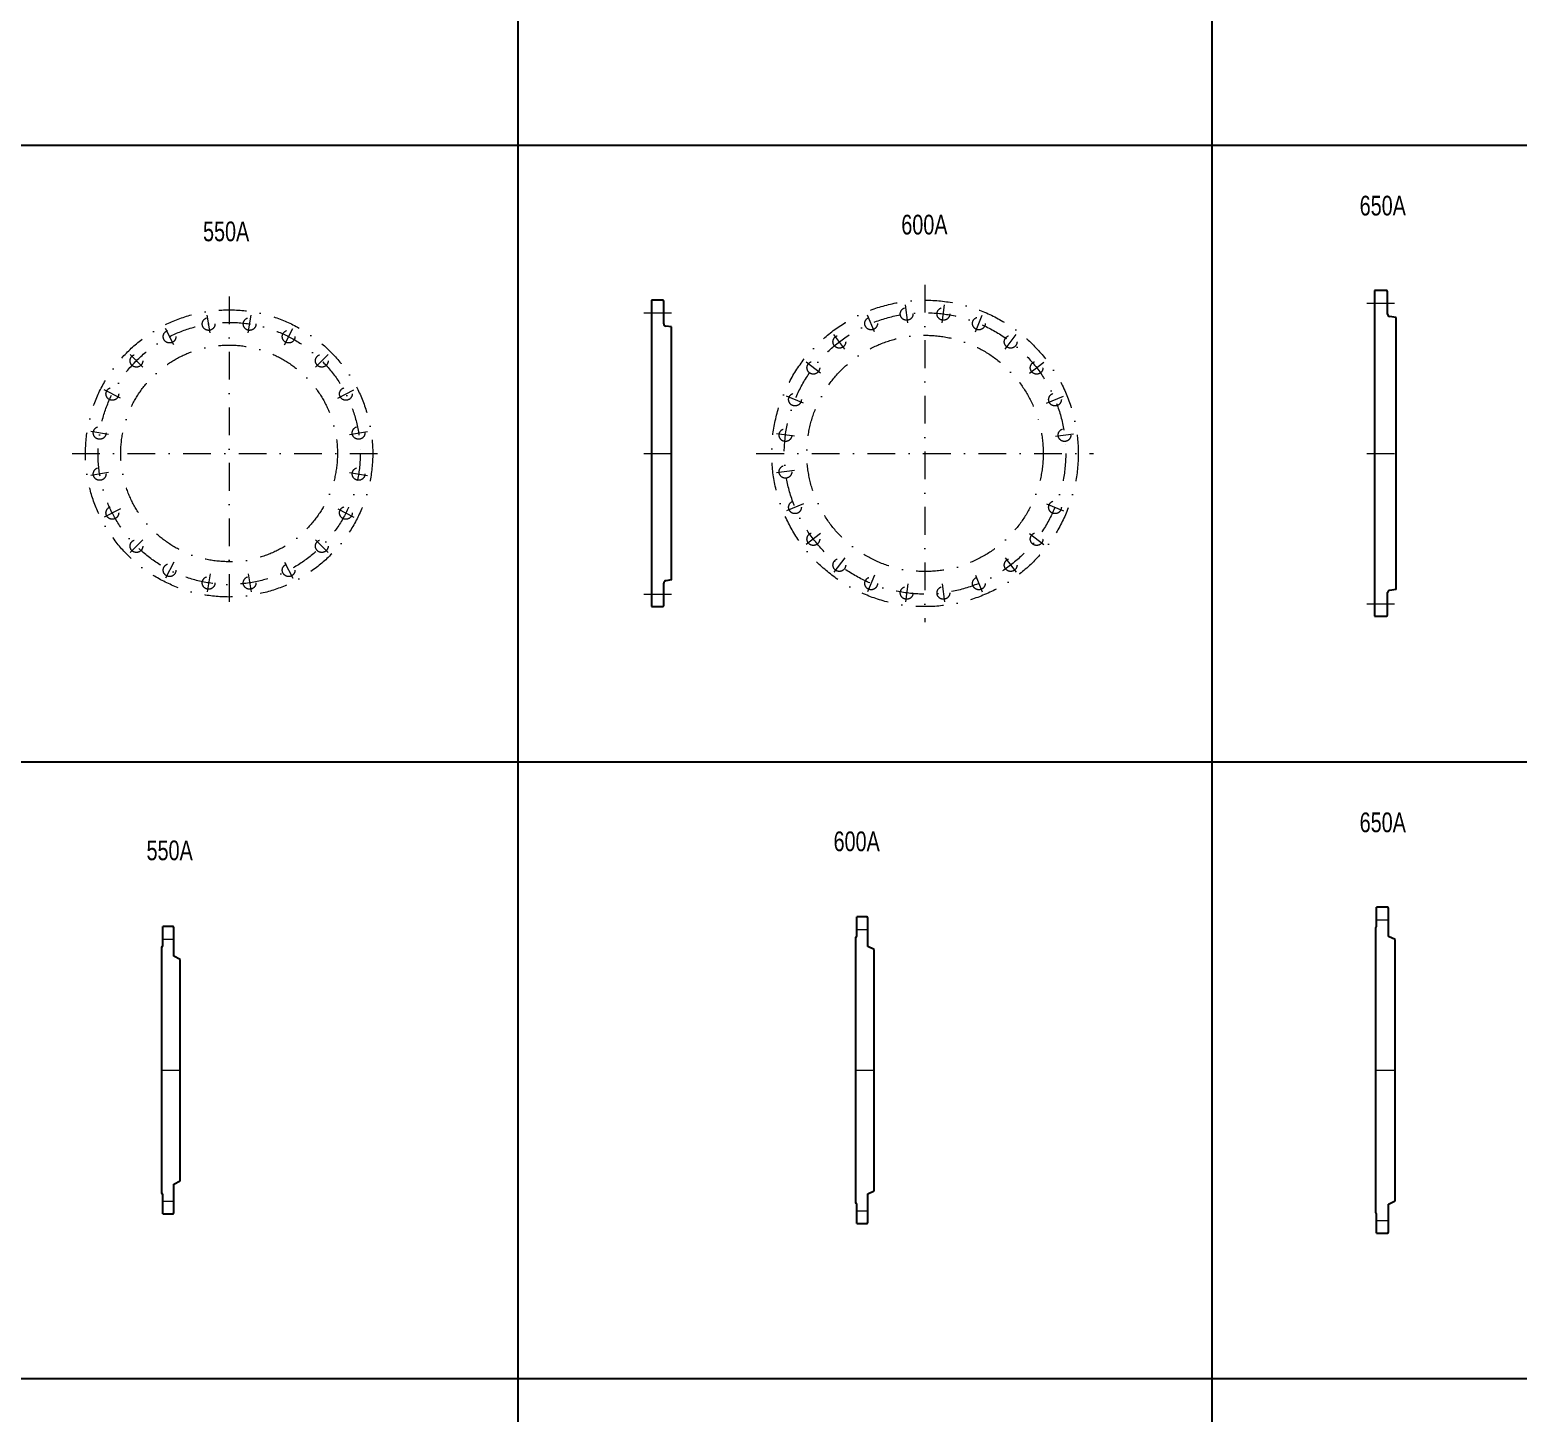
# Model space of a CAD drawing. Extents: x 0 to 90799, y 0 to 77868.
# Drawn here: x 32530 to 36390, y 29498 to 33087 of the extents above; entities that cross this region are included whole.
import ezdxf
from ezdxf.enums import TextEntityAlignment as Align

# ---------------------------------------------------------------- set-up
doc = ezdxf.new("R2010")
doc.units = 0
doc.header["$LTSCALE"] = 30
doc.header["$MEASUREMENT"] = 0
doc.linetypes.add('DGN Style 4', pattern=[4.8, 2.4, -1.2, 0, -1.2])
doc.layers.add('L(c)', color=1, linetype='DGN Style 4', lineweight=5)
doc.layers.add('L(line)', color=7, linetype='Continuous', lineweight=5)
doc.styles.add('Style-ENGINEERING', font='ENGINEERING.shx')

# ---------------------------------------------------------------- blocks, each defined once
blk = doc.blocks.new('*U455')
for centre, radius in [((0, 0), 397.5), ((-139.7, 337.2), 16.5), ((-47.6, 361.9), 16.5), ((47.7, 361.9), 16.5), ((139.7, 337.2), 16.5), ((0, 0), 306.5), ((-222.2, 289.6), 16.5), ((222.2, 289.6), 16.5), ((-289.6, 222.2), 16.5), ((289.6, 222.2), 16.5), ((-337.2, 139.7), 16.5), ((337.2, 139.7), 16.5), ((-361.9, 47.6), 16.5), ((361.9, 47.6), 16.5), ((-361.9, -47.6), 16.5), ((-337.2, -139.7), 16.5), ((337.2, -139.7), 16.5), ((-289.6, -222.2), 16.5), ((289.6, -222.2), 16.5), ((-222.2, -289.6), 16.5), ((222.2, -289.6), 16.5), ((-139.7, -337.2), 16.5), ((-47.6, -361.9), 16.5), ((47.7, -361.9), 16.5), ((139.7, -337.2), 16.5)]:
    blk.add_circle(centre, radius)
at = {"layer": 'L(c)'}
for p, q in [((-130.7, 315.5), (-148.7, 358.9)), ((-44.6, 338.6), (-50.7, 385.2)), ((44.6, 338.6), (50.7, 385.2)), ((130.7, 315.5), (148.7, 358.9)), ((-207.9, 270.9), (-236.5, 308.2)), ((207.9, 270.9), (236.5, 308.2)), ((-270.9, 207.9), (-308.2, 236.5)), ((270.9, 207.9), (308.2, 236.5)), ((-315.5, 130.7), (-358.9, 148.7)), ((315.5, 130.7), (358.9, 148.7)), ((-338.6, 44.6), (-385.2, 50.7)), ((338.6, 44.6), (385.2, 50.7)), ((-338.6, -44.6), (-385.2, -50.7)), ((-315.5, -130.7), (-358.9, -148.7)), ((315.5, -130.7), (358.9, -148.7)), ((-270.9, -207.9), (-308.2, -236.5)), ((270.9, -207.9), (308.2, -236.5)), ((-207.9, -270.9), (-236.5, -308.2)), ((207.9, -270.9), (236.5, -308.2)), ((-130.7, -315.5), (-148.7, -358.9)), ((-44.6, -338.6), (-50.7, -385.2)), ((44.6, -338.6), (50.7, -385.2)), ((130.7, -315.5), (148.7, -358.9))]:
    blk.add_line(p, q, dxfattribs=at)
blk.add_circle((0, 0), 365, dxfattribs=at)
blk = doc.blocks.new('*U456')
for centre, radius in [((0, 0), 372.5), ((-53.2, 335.8), 16.5), ((53.2, 335.8), 16.5), ((-154.4, 303), 16.5), ((154.4, 303), 16.5), ((0, 0), 281), ((-240.4, 240.4), 16.5), ((240.4, 240.4), 16.5), ((-302.9, 154.4), 16.5), ((302.9, 154.4), 16.5), ((-335.8, 53.2), 16.5), ((335.8, 53.2), 16.5), ((-335.8, -53.2), 16.5), ((335.8, -53.2), 16.5), ((-302.9, -154.3), 16.5), ((302.9, -154.3), 16.5), ((-240.4, -240.4), 16.5), ((240.4, -240.4), 16.5), ((-154.4, -302.9), 16.5), ((154.4, -302.9), 16.5), ((-53.2, -335.8), 16.5), ((53.2, -335.8), 16.5)]:
    blk.add_circle(centre, radius)
at = {"layer": 'L(c)'}
for p, q in [((-49.5, 312.6), (-56.9, 359)), ((49.5, 312.6), (56.9, 359)), ((-143.7, 282), (-165, 323.9)), ((143.7, 282), (165, 323.9)), ((-223.8, 223.8), (-257, 257)), ((223.8, 223.8), (257, 257)), ((-282, 143.7), (-323.9, 165)), ((282, 143.7), (323.9, 165)), ((-312.6, 49.5), (-359, 56.9)), ((312.6, 49.5), (359, 56.9)), ((-312.6, -49.5), (-359, -56.9)), ((312.6, -49.5), (359, -56.9)), ((-282, -143.7), (-323.9, -165)), ((282, -143.7), (323.9, -165)), ((-223.8, -223.8), (-257, -257)), ((223.8, -223.8), (257, -257)), ((-143.7, -282), (-165, -323.9)), ((143.7, -282), (165, -323.9)), ((-49.5, -312.6), (-56.9, -359)), ((49.5, -312.6), (56.9, -359))]:
    blk.add_line(p, q, dxfattribs=at)
blk.add_circle((0, 0), 340, dxfattribs=at)
blk = doc.blocks.new('*U1643')
for p, q in [((-26, 397.5), (-26, -397.5)), ((3, 397.5), (-26, 397.5)), ((6, 336.2), (6, 394.5)), ((26, 328), (11.1, 330.2)), ((26, -328), (26, 328)), ((6, -394.5), (6, -336.2)), ((26, -328), (11.1, -330.2)), ((-26, -397.5), (3, -397.5))]:
    blk.add_line(p, q)
for centre, radius, start, end in [((3, 394.5), 3, 0, 90), ((12, 336.2), 6, 180, 261.4692), ((12, -336.2), 6, 98.5308, 180), ((3, -394.5), 3, 270, 0)]:
    blk.add_arc(centre, radius, start, end)
blk = doc.blocks.new('*U1644')
for p, q in [((-28, 422.5), (-28, -422.5)), ((3, 422.5), (-28, 422.5)), ((6, 361.2), (6, 419.5)), ((28, 353), (11.2, 355.3)), ((28, -353), (28, 353)), ((6, -419.5), (6, -361.2)), ((28, -353), (11.2, -355.3)), ((-28, -422.5), (3, -422.5))]:
    blk.add_line(p, q)
for centre, radius, start, end in [((3, 419.5), 3, 0, 90), ((12, 361.2), 6, 180, 262.2348), ((12, -361.2), 6, 97.7652, 180), ((3, -419.5), 3, 270, 0)]:
    blk.add_arc(centre, radius, start, end)
blk = doc.blocks.new('*U1657')
for p, q in [((5.5, 422.5), (-22.5, 422.5)), ((-22.5, 373), (-22.5, 422.5)), ((8.5, 347.2), (8.5, 419.5)), ((-25.5, 370), (-25.5, -370)), ((25.5, 338.7), (8.5, 347.2)), ((25.5, -338.7), (25.5, 338.7)), ((8.5, -347.2), (25.5, -338.7)), ((8.5, -419.5), (8.5, -347.2)), ((-22.5, -422.5), (-22.5, -373)), ((-22.5, -422.5), (5.5, -422.5))]:
    blk.add_line(p, q)
for centre, start, end in [((5.5, 419.5), 0, 90), ((-25.5, 373), 270, 0), ((-25.5, -373), 0, 90), ((5.5, -419.5), 270, 0)]:
    blk.add_arc(centre, 3, start, end)
blk = doc.blocks.new('*U1658')
for p, q in [((5, 397.5), (-21, 397.5)), ((-21, 348), (-21, 397.5)), ((8, 320.8), (8, 394.5)), ((-24, 345), (-24, -345)), ((24, 312.8), (8, 320.8)), ((24, -312.8), (24, 312.8)), ((8, -320.8), (24, -312.8)), ((8, -394.5), (8, -320.8)), ((-21, -397.5), (-21, -348)), ((-21, -397.5), (5, -397.5))]:
    blk.add_line(p, q)
for centre, start, end in [((5, 394.5), 0, 90), ((-24, 348), 270, 0), ((-24, -348), 0, 90), ((5, -394.5), 270, 0)]:
    blk.add_arc(centre, 3, start, end)
blk = doc.blocks.new('*U1659')
for p, q in [((5, 372.5), (-21, 372.5)), ((-21, 323), (-21, 372.5)), ((8, 295.4), (8, 369.5)), ((-24, 320), (-24, -320)), ((24, 287.4), (8, 295.4)), ((24, -287.4), (24, 287.4)), ((8, -295.4), (24, -287.4)), ((8, -369.5), (8, -295.4)), ((-21, -372.5), (-21, -323)), ((-21, -372.5), (5, -372.5))]:
    blk.add_line(p, q)
for centre, start, end in [((5, 369.5), 0, 90), ((-24, 323), 270, 0), ((-24, -323), 0, 90), ((5, -369.5), 270, 0)]:
    blk.add_arc(centre, 3, start, end)

msp = doc.modelspace()

# ---------------------------------------------------------------- linework, layer by layer
for p, q in [((33795.6, 35088.3), (33795.6, 26388.3)), ((35595.6, 35088.3), (35595.6, 26388.3)), ((2000, 32788.3), (41895.6, 32788.3)), ((2000, 31188.3), (41895.6, 31188.3)), ((2000, 29588.3), (41895.6, 29588.3))]:
    msp.add_line(p, q)
at = {"layer": 'L(c)'}
for p, q in [((33046.6, 32395.8), (33046.6, 31580.8)), ((34851.6, 32425.8), (34851.6, 31550.8)), ((35997.6, 32378.3), (36071.6, 32378.3)), ((34122.1, 32353.3), (34194.1, 32353.3)), ((32639.1, 31988.3), (33454.1, 31988.3)), ((34122.1, 31988.3), (34214.1, 31988.3)), ((34414.1, 31988.3), (35289.1, 31988.3)), ((35997.6, 31988.3), (36093.6, 31988.3)), ((34122.1, 31623.3), (34194.1, 31623.3)), ((35997.6, 31598.3), (36071.6, 31598.3)), ((36022.1, 30778.3), (36055.1, 30778.3)), ((34673.6, 30753.3), (34704.6, 30753.3)), ((32873.6, 30728.3), (32904.6, 30728.3)), ((32869.6, 30388.3), (32921.6, 30388.3)), ((34669.6, 30388.3), (34721.6, 30388.3)), ((36018.1, 30388.3), (36073.1, 30388.3)), ((32873.6, 30048.3), (32904.6, 30048.3)), ((34673.6, 30023.3), (34704.6, 30023.3)), ((36022.1, 29998.3), (36055.1, 29998.3))]:
    msp.add_line(p, q, dxfattribs=at)

# ---------------------------------------------------------------- block references
for name, p in [('*U1644', (36045.6, 31988.3)), ('*U1643', (34168.1, 31988.3)), ('*U1657', (36045.6, 30388.3)), ('*U1658', (34695.6, 30388.3)), ('*U1659', (32895.6, 30388.3))]:
    msp.add_blockref(name, p)
for name, p in [('*U456', (33046.6, 31988.3)), ('*U455', (34851.6, 31988.3))]:
    msp.add_blockref(name, p, dxfattribs=at)

# ---------------------------------------------------------------- texts
at = {"layer": 'L(line)', "style": 'Style-ENGINEERING', "width": 0.75}
for s, p in [('650A', (36039, 32631.2)), ('550A', (33038.9, 32564.3)), ('600A', (34850.1, 32581.9)), ('650A', (36039, 31031.2)), ('600A', (34674.4, 30981.9)), ('550A', (32892.4, 30958.5))]:
    msp.add_text(s, height=51.2, dxfattribs=at).set_placement(p, align=Align.MIDDLE_CENTER)

doc.saveas('drawing.dxf')
